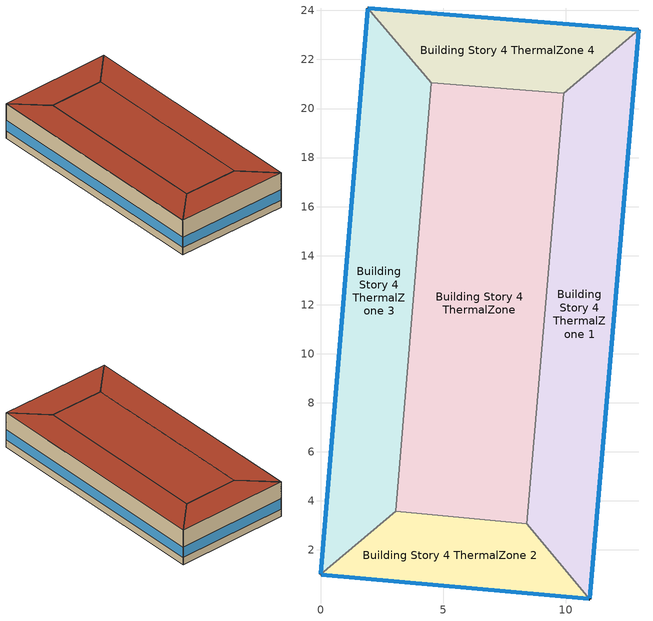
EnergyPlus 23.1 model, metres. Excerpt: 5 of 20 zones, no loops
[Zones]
Building Story 4 ThermalZone
 floor adiabatic (Typical Interior Ceiling): 9.92,20.63 8.4,3.07 3.06,3.57 4.51,21.05 z10.8
 wall adiabatic (Typical Interior Wall): 8.4,3.07 9.92,20.63 4.51,21.05 3.06,3.57 8.4,3.07 z10.8:14.4
 roof outside (Typical IEAD Roof R-31.25): 4.51,21.05 3.06,3.57 8.4,3.07 9.92,20.63 z14.4
Building Story 4 ThermalZone 1
 floor adiabatic (Typical Interior Ceiling): 12.98,23.21 10.97,0 8.4,3.07 9.92,20.63 z10.8
 wall outside (Typical Insulated Steel Framed Exterior Wall R-20.41): 10.97,0 12.98,23.21 z10.8:14.4
 wall adiabatic (Typical Interior Wall): 12.98,23.21 9.92,20.63 8.4,3.07 10.97,0 z10.8:14.4
 window (U 0.48 SHGC 0.40 Dbl Ref-D Clr 6mm/13mm): 10.97,0.03 12.98,23.19 z11.56:12.64
 roof outside (Typical IEAD Roof R-31.25): 9.92,20.63 8.4,3.07 10.97,0 12.98,23.21 z14.4
Building Story 4 ThermalZone 2
 floor adiabatic (Typical Interior Floor): 10.97,0 0,1 3.06,3.57 8.4,3.07 z10.8
 wall outside (Typical Insulated Steel Framed Exterior Wall R-20.41): 0,1 10.97,0 z10.8:14.4
 wall adiabatic (Typical Interior Wall): 10.97,0 8.4,3.07 3.06,3.57 0,1 z10.8:14.4
 window (U 0.48 SHGC 0.40 Dbl Ref-D Clr 6mm/13mm): 0.03,1 10.94,0 z11.56:12.65
 roof outside (Typical IEAD Roof R-31.25): 8.4,3.07 3.06,3.57 0,1 10.97,0 z14.4
Building Story 4 ThermalZone 3
 floor adiabatic (Typical Interior Floor): 0,1 1.93,24.1 4.51,21.05 3.06,3.57 z10.8
 wall outside (Typical Insulated Steel Framed Exterior Wall R-20.41): 1.93,24.1 0,1 z10.8:14.4
 wall adiabatic (Typical Interior Wall): 0,1 3.06,3.57 4.51,21.05 1.93,24.1 z10.8:14.4
 window (U 0.48 SHGC 0.40 Dbl Ref-D Clr 6mm/13mm): 1.92,24.07 0,1.02 z11.56:12.64
 roof outside (Typical IEAD Roof R-31.25): 3.06,3.57 4.51,21.05 1.93,24.1 0,1 z14.4
Building Story 4 ThermalZone 4
 floor adiabatic (Typical Interior Floor): 1.93,24.1 12.98,23.21 9.92,20.63 4.51,21.05 z10.8
 wall outside (Typical Insulated Steel Framed Exterior Wall R-20.41): 12.98,23.21 1.93,24.1 z10.8:14.4
 wall adiabatic (Typical Interior Wall): 1.93,24.1 4.51,21.05 9.92,20.63 12.98,23.21 z10.8:14.4
 window (U 0.48 SHGC 0.40 Dbl Ref-D Clr 6mm/13mm): 12.95,23.21 1.95,24.1 z11.56:12.65
 roof outside (Typical IEAD Roof R-31.25): 4.51,21.05 9.92,20.63 12.98,23.21 1.93,24.1 z14.4
[Building]
bld_34: Terrain=City
[Site:Location]
Laramie General Brees Field_WY_USA: Latitude {deg}=41.3151; Longitude {deg}=-105.58; Time Zone {hr}=-7; Elevation {m}=2215
[Site:GroundTemperature:FCfactorMethod]
8.6, 2.8, -4.1, -8.8, -2.2, 0.3, 6.7, 10.1, 16.5, 20.6, 19.2, 14.7
[Site:WaterMainsTemperature]
Calculation Method=Correlation; Annual Average Outdoor Air Temperature {C}=8.96667; Maximum Difference In Monthly Average Outdoor Air Temperatures {deltaC}=26.2
[SizingPeriod:DesignDay] Day of Month=21; Dry-Bulb Temperature Range Modifier Type=DefaultMultipliers; Humidity Condition Type=Wetbulb; Barometric Pressure {Pa}=98769; Rain Indicator=No; Snow Indicator=No; Daylight Saving Time Indicator=No; Begin Environment Reset Mode=FullResetAtBeginEnvironment
Name | Month | Day Type | Maximum Dry-Bulb Temperature {C} | Daily Dry-Bulb Temperature Range {deltaC} | Wetbulb or DewPoint at Maximum Dry-Bulb {C} | Wind Speed {m/s} | Wind Direction {deg} | Solar Model Indicator | ASHRAE Clear Sky Optical Depth for Beam Irradiance (taub) | ASHRAE Clear Sky Optical Depth for Diffuse Irradiance (taud) | Sky Clearness
Buffalo Niagara Intl Ap Ann Clg .4% Condns DB=>MWB 1 | 7 | SummerDesignDay | 30.3 | 9.3 | 21.8 | 5.7 | 240 | ASHRAETau | 0.462 | 2.001
Buffalo Niagara Intl Ap Ann Clg .4% Condns WB=>MDB 1 | 7 | SummerDesignDay | 27.8 | 9.3 | 23.8 | 5.7 | 240 | ASHRAETau | 0.462 | 2.001
Buffalo Niagara Intl Ap Ann Htg 99.6% Condns DB 1 | 1 | WinterDesignDay | -16.3 | 0 | -16.3 | 5.1 | 270 | ASHRAEClearSky |  |  | 0
[Material] Thermal Absorptance=0.9; Solar Absorptance=0.7
Name | Roughness | Thickness {m} | Conductivity {W/m-K} | Density {kg/m3} | Specific Heat {J/kg-K} | Visible Absorptance
100mm Normalweight concrete floor | MediumRough | 0.1016 | 2.31045 | 2322 | 832.557 | 0.7
25mm Stucco | Smooth | 0.0254 | 0.72 | 1856 | 840 | 0.7
5/8 in. Gypsum Board | MediumSmooth | 0.0159 | 0.16 | 800 | 1090 | 0.7
G01 13mm gypsum board | Smooth | 0.0127 | 0.160031 | 800.001 | 1090.73 | 0.5
Metal Roof Surface | Smooth | 0.0008 | 45.28 | 7824 | 500 | 0.7
Roof Membrane | VeryRough | 0.0095 | 0.16 | 1121.29 | 1460 | 0.7
Std Wood 6inch 1; Std Wood 6inch 2 | MediumSmooth | 0.15 | 0.12 | 540 | 1210 | 0.7
[Material:NoMass] Roughness=Smooth; Thermal Absorptance=0.9; Solar Absorptance=0.7
Name | Thermal Resistance {m2-K/W} | Visible Absorptance
CP02 CARPET PAD | 0.21648 | 0.8
Typical Insulation R-18.23 | 3.21036 | 0.7
Typical Insulation R-30.13 | 5.30668 | 0.7
[WindowMaterial:Gas]
AIR 13MM: Gas Type=Air; Thickness {m}=0.0127
[WindowMaterial:Glazing] Optical Data Type=SpectralAverage; Thickness {m}=0.006; Infrared Transmittance at Normal Incidence=0; Front Side Infrared Hemispherical Emissivity=0.84; Conductivity {W/m-K}=0.9; Dirt Correction Factor for Solar and Visible Transmittance=1; Solar Diffusing=No
Name | Solar Transmittance at Normal Incidence | Front Side Solar Reflectance at Normal Incidence | Back Side Solar Reflectance at Normal Incidence | Visible Transmittance at Normal Incidence | Front Side Visible Reflectance at Normal Incidence | Back Side Visible Reflectance at Normal Incidence | Back Side Infrared Hemispherical Emissivity
CLEAR 6MM | 0.775 | 0.071 | 0.071 | 0.881 | 0.08 | 0.08 | 0.84
REF D CLEAR 6MM | 0.429 | 0.308 | 0.379 | 0.334 | 0.453 | 0.505 | 0.82
[Construction]
InteriorFurnishings 1: Std Wood 6inch 1
InteriorFurnishings 2: Std Wood 6inch 2
Typical IEAD Roof R-31.25: Roof Membrane, Typical Insulation R-30.13, Metal Roof Surface
Typical Insulated Steel Framed Exterior Wall R-20.41: 25mm Stucco, 5/8 in. Gypsum Board, Typical Insulation R-18.23, 5/8 in. Gypsum Board
Typical Interior Ceiling: CP02 CARPET PAD, 100mm Normalweight concrete floor
Typical Interior Floor: 100mm Normalweight concrete floor, CP02 CARPET PAD
Typical Interior Wall: G01 13mm gypsum board, G01 13mm gypsum board
U 0.48 SHGC 0.40 Dbl Ref-D Clr 6mm/13mm: REF D CLEAR 6MM, AIR 13MM, CLEAR 6MM
[Zone] Multiplier=1; Part of Total Floor Area=Yes
Building Story 4 ThermalZone; Building Story 4 ThermalZone 1; Building Story 4 ThermalZone 2; Building Story 4 ThermalZone 3; Building Story 4 ThermalZone 4
[Space] Space Type=Story Top Blended Space Type
Name | Zone
Building Story 4 Space | Building Story 4 ThermalZone
Building Story 4 Space 1 | Building Story 4 ThermalZone 1
Building Story 4 Space 2 | Building Story 4 ThermalZone 2
Building Story 4 Space 3 | Building Story 4 ThermalZone 3
Building Story 4 Space 4 | Building Story 4 ThermalZone 4
[SpaceList]
Story Top Blended Space Type: Building Story 4 Space 3, Building Story 4 Space 4, Building Story 4 Space, Building Story 4 Space 1, Building Story 4 Space 2
[InternalMass]
Name | Construction | Zone or ZoneList | Space or SpaceList | Surface Area {m2}
Building Story 4 Space 3 Office WholeBuilding - Lg Office A  - Story Top Mass; Building Story 4 Space 3 Office WholeBuilding - Lg Office C  - Story Top Mass | InteriorFurnishings 1 | Building Story 4 ThermalZone 3 | Building Story 4 Space 3 | 21.5514
Building Story 4 Space 4 Office WholeBuilding - Lg Office A  - Story Top Mass; Building Story 4 Space 4 Office WholeBuilding - Lg Office C  - Story Top Mass | InteriorFurnishings 1 | Building Story 4 ThermalZone 4 | Building Story 4 Space 4 | 8.71088
Building Story 4 Space Office WholeBuilding - Lg Office A  - Story Top Mass; Building Story 4 Space Office WholeBuilding - Lg Office C  - Story Top Mass | InteriorFurnishings 1 | Building Story 4 ThermalZone | Building Story 4 Space | 35.4026
Building Story 4 Space 1 Office WholeBuilding - Lg Office A  - Story Top Mass; Building Story 4 Space 1 Office WholeBuilding - Lg Office C  - Story Top Mass | InteriorFurnishings 1 | Building Story 4 ThermalZone 1 | Building Story 4 Space 1 | 21.5449
Building Story 4 Space 2 Office WholeBuilding - Lg Office A  - Story Top Mass; Building Story 4 Space 2 Office WholeBuilding - Lg Office C  - Story Top Mass | InteriorFurnishings 1 | Building Story 4 ThermalZone 2 | Building Story 4 Space 2 | 8.6514
Building Story 4 Space 3 Office WholeBuilding - Lg Office A end_a - Story Top Mass; Building Story 4 Space 3 Office WholeBuilding - Lg Office A end_b - Story Top Mass; Building Story 4 Space 3 Office WholeBuilding - Lg Office C end_a - Story Top Mass; Building Story 4 Space 3 Office WholeBuilding - Lg Office C end_b - Story Top Mass | InteriorFurnishings 1 | Building Story 4 ThermalZone 3 | Building Story 4 Space 3 | 9.39885
Building Story 4 Space 4 Office WholeBuilding - Lg Office A end_a - Story Top Mass; Building Story 4 Space 4 Office WholeBuilding - Lg Office A end_b - Story Top Mass; Building Story 4 Space 4 Office WholeBuilding - Lg Office C end_a - Story Top Mass; Building Story 4 Space 4 Office WholeBuilding - Lg Office C end_b - Story Top Mass | InteriorFurnishings 1 | Building Story 4 ThermalZone 4 | Building Story 4 Space 4 | 3.79893
Building Story 4 Space Office WholeBuilding - Lg Office A end_a - Story Top Mass; Building Story 4 Space Office WholeBuilding - Lg Office A end_b - Story Top Mass; Building Story 4 Space Office WholeBuilding - Lg Office C end_a - Story Top Mass; Building Story 4 Space Office WholeBuilding - Lg Office C end_b - Story Top Mass | InteriorFurnishings 1 | Building Story 4 ThermalZone | Building Story 4 Space | 15.4396
Building Story 4 Space 1 Office WholeBuilding - Lg Office A end_a - Story Top Mass; Building Story 4 Space 1 Office WholeBuilding - Lg Office A end_b - Story Top Mass; Building Story 4 Space 1 Office WholeBuilding - Lg Office C end_a - Story Top Mass; Building Story 4 Space 1 Office WholeBuilding - Lg Office C end_b - Story Top Mass | InteriorFurnishings 1 | Building Story 4 ThermalZone 1 | Building Story 4 Space 1 | 9.39604
Building Story 4 Space 2 Office WholeBuilding - Lg Office A end_a - Story Top Mass; Building Story 4 Space 2 Office WholeBuilding - Lg Office A end_b - Story Top Mass; Building Story 4 Space 2 Office WholeBuilding - Lg Office C end_a - Story Top Mass; Building Story 4 Space 2 Office WholeBuilding - Lg Office C end_b - Story Top Mass | InteriorFurnishings 1 | Building Story 4 ThermalZone 2 | Building Story 4 Space 2 | 3.773
Building Story 4 Space 3 Office WholeBuilding - Lg Office B  - Story Top Mass | InteriorFurnishings 1 | Building Story 4 ThermalZone 3 | Building Story 4 Space 3 | 18.577
Building Story 4 Space 4 Office WholeBuilding - Lg Office B  - Story Top Mass | InteriorFurnishings 1 | Building Story 4 ThermalZone 4 | Building Story 4 Space 4 | 7.50866
Building Story 4 Space Office WholeBuilding - Lg Office B  - Story Top Mass | InteriorFurnishings 1 | Building Story 4 ThermalZone | Building Story 4 Space | 30.5166
Building Story 4 Space 1 Office WholeBuilding - Lg Office B  - Story Top Mass | InteriorFurnishings 1 | Building Story 4 ThermalZone 1 | Building Story 4 Space 1 | 18.5714
Building Story 4 Space 2 Office WholeBuilding - Lg Office B  - Story Top Mass | InteriorFurnishings 1 | Building Story 4 ThermalZone 2 | Building Story 4 Space 2 | 7.45739
Building Story 4 Space 3 Office WholeBuilding - Lg Office B end_a - Story Top Mass; Building Story 4 Space 3 Office WholeBuilding - Lg Office B end_b - Story Top Mass | InteriorFurnishings 1 | Building Story 4 ThermalZone 3 | Building Story 4 Space 3 | 8.10168
Building Story 4 Space 4 Office WholeBuilding - Lg Office B end_a - Story Top Mass; Building Story 4 Space 4 Office WholeBuilding - Lg Office B end_b - Story Top Mass | InteriorFurnishings 1 | Building Story 4 ThermalZone 4 | Building Story 4 Space 4 | 3.27463
Building Story 4 Space Office WholeBuilding - Lg Office B end_a - Story Top Mass; Building Story 4 Space Office WholeBuilding - Lg Office B end_b - Story Top Mass | InteriorFurnishings 1 | Building Story 4 ThermalZone | Building Story 4 Space | 13.3087
Building Story 4 Space 1 Office WholeBuilding - Lg Office B end_a - Story Top Mass; Building Story 4 Space 1 Office WholeBuilding - Lg Office B end_b - Story Top Mass | InteriorFurnishings 1 | Building Story 4 ThermalZone 1 | Building Story 4 Space 1 | 8.09926
Building Story 4 Space 2 Office WholeBuilding - Lg Office B end_a - Story Top Mass; Building Story 4 Space 2 Office WholeBuilding - Lg Office B end_b - Story Top Mass | InteriorFurnishings 1 | Building Story 4 ThermalZone 2 | Building Story 4 Space 2 | 3.25227
Building Story 4 Space Mass | InteriorFurnishings 2 | Building Story 4 ThermalZone | Building Story 4 Space | 189.698
Building Story 4 Space 1 Mass | InteriorFurnishings 2 | Building Story 4 ThermalZone 1 | Building Story 4 Space 1 | 115.444
Building Story 4 Space 2 Mass | InteriorFurnishings 2 | Building Story 4 ThermalZone 2 | Building Story 4 Space 2 | 46.3567
Building Story 4 Space 3 Mass | InteriorFurnishings 2 | Building Story 4 ThermalZone 3 | Building Story 4 Space 3 | 115.479
Building Story 4 Space 4 Mass | InteriorFurnishings 2 | Building Story 4 ThermalZone 4 | Building Story 4 Space 4 | 46.6754
[Lights]
Office WholeBuilding - Lg Office Lights 2: Zone or ZoneList or Space or SpaceList=Story Top Blended Space Type; Schedule=OfficeLarge BLDG_LIGHT_SCH_2013; Design Level Calculation Method=Watts/Area; Watts per Zone Floor Area {W/m2}=8.82641; Return Air Fraction=0; Fraction Radiant=0.7; Fraction Visible=0.2; Fraction Replaceable=1
[People]
Office WholeBuilding - Lg Office People 2: Zone or ZoneList or Space or SpaceList=Story Top Blended Space Type; Number of People Schedule=OfficeLarge BLDG_OCC_SCH; Number of People Calculation Method=People/Area; People per Floor Area {person/m2}=0.0538196; Fraction Radiant=0.3; Activity Level Schedule=OfficeLarge ACTIVITY_SCH; Enable ASHRAE 55 Comfort Warnings=Yes; Mean Radiant Temperature Calculation Type=ZoneAveraged; Work Efficiency Schedule=Work Efficiency Schedule; Clothing Insulation Schedule=Clothing Schedule; Air Velocity Schedule=Air Velocity Schedule; Thermal Comfort Model 1 Type=Fanger
[ElectricEquipment]
Office WholeBuilding - Lg Office Elec Equip 2: Zone or ZoneList or Space or SpaceList=Story Top Blended Space Type; Schedule=OfficeLarge BLDG_EQUIP_SCH; Design Level Calculation Method=Watts/Area; Watts per Zone Floor Area {W/m2}=8.07007; Fraction Latent=0; Fraction Radiant=0.5; Fraction Lost=0
[ZoneInfiltration:DesignFlowRate] Zone or ZoneList or Space or SpaceList=Story Top Blended Space Type; Schedule=Always On Discrete; Design Flow Rate Calculation Method=Flow/ExteriorArea; Constant Term Coefficient=0; Temperature Term Coefficient=0; Velocity Term Coefficient=0.224; Velocity Squared Term Coefficient=0
Name | Flow Rate per Exterior Surface Area {m3/s-m2}
Office WholeBuilding - Lg Office A  - Story Top Infiltration; Office WholeBuilding - Lg Office C  - Story Top Infiltration | 3.98911e-05
Office WholeBuilding - Lg Office A end_a - Story Top Infiltration; Office WholeBuilding - Lg Office A end_b - Story Top Infiltration; Office WholeBuilding - Lg Office C end_a - Story Top Infiltration; Office WholeBuilding - Lg Office C end_b - Story Top Infiltration | 3.47942e-05
Office WholeBuilding - Lg Office B end_a - Story Top Infiltration; Office WholeBuilding - Lg Office B end_b - Story Top Infiltration | 1.4996e-05
[Daylighting:Controls] Lighting Control Type=Stepped; Minimum Input Power Fraction for Continuous or ContinuousOff Dimming Control=0.3; Minimum Light Output Fraction for Continuous or ContinuousOff Dimming Control=0.2; Number of Stepped Control Steps=3; Probability Lighting will be Reset When Needed in Manual Stepped Control=1; Glare Calculation Azimuth Angle of View Direction Clockwise from Zone y-Axis {deg}=-0; Maximum Allowable Discomfort Glare Index=22; Illuminance Setpoint at Reference Point 1 {lux}=377
Name | Zone or Space | Glare Calculation Daylighting Reference Point | Daylighting Reference Point 1 | Fraction of Lights Controlled by Reference Point 1 | Daylighting Reference Point 2 | Fraction of Lights Controlled by Reference Point 2 | Illuminance Setpoint at Reference Point 2 {lux}
Building Story 4 ThermalZone 1 DaylightingControls | Building Story 4 ThermalZone 1 | Building Story 4 Space 1 Daylt Sensor 1 | Building Story 4 Space 1 Daylt Sensor 1 | 0.466 | Building Story 4 Space 1 Daylt Sensor 2 | 0.101 | 377
Building Story 4 ThermalZone 3 DaylightingControls | Building Story 4 ThermalZone 3 | Building Story 4 Space 3 Daylt Sensor 1 | Building Story 4 Space 3 Daylt Sensor 1 | 0.464 | Building Story 4 Space 3 Daylt Sensor 2 | 0.102 | 377
Building Story 4 ThermalZone 4 DaylightingControls | Building Story 4 ThermalZone 4 | Building Story 4 Space 4 Daylt Sensor 1 | Building Story 4 Space 4 Daylt Sensor 1 | 0.497
[AvailabilityManager:NightCycle] Applicability Schedule=Always On Discrete; Control Type=CycleOnAny; Thermostat Tolerance {deltaC}=1.9999; Cycling Run Time Control Type=Thermostat; Cycling Run Time {s}=1800
Name | Fan Schedule
Availability Manager Night Cycle 1 | 5 Zone PVAV Occ Sch
Availability Manager Night Cycle 2 | 5 Zone PVAV 1 Occ Sch
Availability Manager Night Cycle 3 | 5 Zone PVAV 2 Occ Sch
Availability Manager Night Cycle 4 | 5 Zone PVAV 3 Occ Sch
[AvailabilityManager:Scheduled] Schedule=Always On Discrete
5 Zone PVAV OA System Availability Manager; 5 Zone PVAV 1 OA System Availability Manager; 5 Zone PVAV 2 OA System Availability Manager; 5 Zone PVAV 3 OA System Availability Manager
[Exterior:Lights] Control Option=AstronomicalClock
Name | Schedule | Design Level {W}
Building Facades | Schedule Ruleset 1 | 321.973
Main Entries | Schedule Ruleset 2 | 240
Other Doors | Schedule Ruleset 2 | 50.2024
Parking Areas and Drives | Schedule Ruleset 2 | 1056.17
[EnergyManagementSystem:Sensor]
Name | Output:Variable or Output:Meter Index Key | Output:Variable or Output:Meter
Ele_Sen | Whole Building | Facility Total Purchased Electricity Energy
Fut_Sen | NYSTc 2030 Future Hourly Emissions Sch | Schedule Value
His_Sen | New York 2019 Historical Hourly Emissions Sch | Schedule Value
Mains_Water_Temp_Sen | Environment | Site Mains Water Temperature
[EnergyManagementSystem:Actuator]
Mains_Water_Temp_Act: Actuated Component Unique=Mains Water Temperature; Actuated Component Type=Schedule:Constant; Actuated Component Control Type=Schedule Value
[EnergyManagementSystem:Program]
Emissions_Calc_Prgm: SET fut_hr_val = Fut_Sen; SET his_hr_val = His_Sen; SET fut_yr_val = 92; SET his_yr_val = 583; SET elec = Ele_Sen; SET conv = 1000000 * 60 * 60; SET conv_kg_mt = 0.001; SET fut_hr = (fut_hr_val * elec / conv) * conv_kg_mt; SET his_hr = (his_hr_val * elec / conv) * conv_kg_mt; SET fut_yr = (fut_yr_val * elec / conv) * conv_kg_mt; SET his_yr = (his_yr_val * elec / conv) * conv_kg_mt; SET fut_hr_intensity = fut_hr * 1000 / 11057.906220546693; SET his_hr_intensity = his_hr * 1000 / 11057.906220546693; SET fut_yr_intensity = fut_yr * 1000 / 11057.906220546693; SET his_yr_intensity = his_yr * 1000 / 11057.906220546693
Mains_Water_Prg: SET Mains_Water_Temp_Act = Mains_Water_Temp_Sen
[EnergyManagementSystem:ProgramCallingManager]
Emissions Calc Prgm: EndOfSystemTimestepBeforeHVACReporting; Emissions_Calc_Prgm
Mains_Water_Prg_Mgr: BeginTimestepBeforePredictor; Mains_Water_Prg
[EnergyManagementSystem:OutputVariable] Type of Data in Variable=Summed; Update Frequency=SystemTimestep; EMS Program or Subroutine=Emissions_Calc_Prgm
Name | EMS Variable | Units
Future_Annual_Electricity_Emissions | fut_yr | mt
Future_Annual_Electricity_Emissions_Intensity | fut_yr_intensity | kg/ft2
Future_Hourly_Electricity_Emissions | fut_hr | mt
Future_Hourly_Electricity_Emissions_Intensity | fut_hr_intensity | kg/ft2
Historical_Annual_Electricity_Emissions | his_yr | mt
Historical_Annual_Electricity_Emissions_Intensity | his_yr_intensity | kg/ft2
Historical_Hourly_Electricity_Emissions | his_hr | mt
Historical_Hourly_Electricity_Emissions_Intensity | his_hr_intensity | kg/ft2
[Schedule:Day:Interval]
OfficeLarge BLDG_LIGHT_SCH_2013 Default: No, 05:00, 0.05, 18:00, 0.0452801, 24:00, 0.05
OfficeLarge BLDG_LIGHT_SCH_2013 Wkdy Day: No, 05:00, 0.05, 06:00, 0.1, 07:00, 0.0905601, 08:00, 0.27168, 17:00, 0.815041, 18:00, 0.452801, 20:00, 0.27168, 22:00, 0.18112, 23:00, 0.0905601, 24:00, 0.0452801
OfficeLarge BLDG_LIGHT_SCH_2013 Sat Day: No, 06:00, 0.05, 08:00, 0.0905601, 12:00, 0.27168, 17:00, 0.13584, 19:00, 0.0452801, 24:00, 0.05
OfficeLarge BLDG_LIGHT_SCH_2013 Summer Design Day; Clothing Schedule Default Winter Clothes; 5 Zone PVAV Occ Sch Summer Design Day; 5 Zone PVAV Occ Sch Winter Design Day; 5 Zone PVAV 1 Occ Sch Summer Design Day; 5 Zone PVAV 1 Occ Sch Winter Design Day; OfficeLarge BLDG_EQUIP_SCH Summer Design Day; 5 Zone PVAV 2 Occ Sch Summer Design Day; 5 Zone PVAV 2 Occ Sch Winter Design Day; 5 Zone PVAV 3 Occ Sch Summer Design Day; 5 Zone PVAV 3 Occ Sch Winter Design Day: No, 24:00, 1
OfficeLarge BLDG_LIGHT_SCH_2013 Winter Design Day; Work Efficiency Schedule Default; 5 Zone PVAV Occ Sch Sunday; 5 Zone PVAV 1 Occ Sch Sunday; OfficeLarge BLDG_OCC_SCH Winter Design Day; OfficeLarge BLDG_EQUIP_SCH Winter Design Day; 5 Zone PVAV 2 Occ Sch Sunday; 5 Zone PVAV 3 Occ Sch Sunday: No, 24:00, 0
Air Velocity Schedule Default: No, 24:00, 0.2
5 Zone PVAV Occ Sch Default; 5 Zone PVAV Occ Sch Tuesday; 5 Zone PVAV Occ Sch Wednesday; 5 Zone PVAV Occ Sch Thursday; 5 Zone PVAV Occ Sch Friday; 5 Zone PVAV Occ Sch Friday 2; 5 Zone PVAV Occ Sch Monday 2; 5 Zone PVAV Occ Sch Tuesday 2; 5 Zone PVAV Occ Sch Wednesday 2; 5 Zone PVAV Occ Sch Thursday 2; 5 Zone PVAV 1 Occ Sch Default: No, 08:00, 0, 21:00, 1, 24:00, 0
5 Zone PVAV Occ Sch Monday 1; 5 Zone PVAV Occ Sch Tuesday 1; 5 Zone PVAV Occ Sch Wednesday 1; 5 Zone PVAV Occ Sch Thursday 1; 5 Zone PVAV Occ Sch Friday 1: No, 08:00, 0, 19:00, 1, 24:00, 0
OfficeLarge BLDG_OCC_SCH Default: No, 06:00, 0, 18:00, 0.05, 24:00, 0
OfficeLarge BLDG_OCC_SCH Wkdy Day: No, 06:00, 0, 07:00, 0.1, 08:00, 0.2, 12:00, 0.95, 13:00, 0.5, 17:00, 0.95, 18:00, 0.3, 22:00, 0.1, 24:00, 0.05
OfficeLarge BLDG_OCC_SCH Sat Day: No, 06:00, 0, 08:00, 0.1, 12:00, 0.3, 17:00, 0.1, 19:00, 0.05, 24:00, 0
OfficeLarge BLDG_OCC_SCH Summer Design Day: No, 06:00, 0, 22:00, 1, 24:00, 0.05
OfficeLarge ACTIVITY_SCH Default; OfficeLarge ACTIVITY_SCH Summer Design Day; OfficeLarge ACTIVITY_SCH Winter Design Day: No, 24:00, 120
OfficeLarge BLDG_EQUIP_SCH Default: No, 24:00, 0.3
OfficeLarge BLDG_EQUIP_SCH Wkdy Day: No, 08:00, 0.4, 12:00, 0.9, 13:00, 0.8, 17:00, 0.9, 18:00, 0.5, 24:00, 0.4
OfficeLarge BLDG_EQUIP_SCH Sat Day: No, 06:00, 0.3, 08:00, 0.4, 12:00, 0.5, 17:00, 0.35, 24:00, 0.3
5 Zone PVAV 2 Occ Sch Default: No, 08:00, 0, 18:00, 1, 24:00, 0
5 Zone PVAV 3 Occ Sch Default: No, 07:00, 0, 18:00, 1, 24:00, 0
5 Zone PVAV 3 Occ Sch Saturday: No, 08:00, 0, 12:00, 1, 24:00, 0
Schedule Day 103: No, 06:00, 0, 24:00, 1
Schedule Day 104: No, 06:00, 0.7, 24:00, 1
[Schedule:Week:Daily]
OfficeLarge BLDG_LIGHT_SCH_2013 Week Rule - Jan1-Dec31: OfficeLarge BLDG_LIGHT_SCH_2013 Default, OfficeLarge BLDG_LIGHT_SCH_2013 Wkdy Day, OfficeLarge BLDG_LIGHT_SCH_2013 Wkdy Day, OfficeLarge BLDG_LIGHT_SCH_2013 Wkdy Day, OfficeLarge BLDG_LIGHT_SCH_2013 Wkdy Day, OfficeLarge BLDG_LIGHT_SCH_2013 Wkdy Day, OfficeLarge BLDG_LIGHT_SCH_2013 Sat Day, OfficeLarge BLDG_LIGHT_SCH_2013 Default, OfficeLarge BLDG_LIGHT_SCH_2013 Summer Design Day, OfficeLarge BLDG_LIGHT_SCH_2013 Winter Design Day, OfficeLarge BLDG_LIGHT_SCH_2013 Default, OfficeLarge BLDG_LIGHT_SCH_2013 Default
Work Efficiency Schedule Week Rule - Jan1-Dec31: Work Efficiency Schedule Default, Work Efficiency Schedule Default, Work Efficiency Schedule Default, Work Efficiency Schedule Default, Work Efficiency Schedule Default, Work Efficiency Schedule Default, Work Efficiency Schedule Default, Work Efficiency Schedule Default, Work Efficiency Schedule Default, Work Efficiency Schedule Default, Work Efficiency Schedule Default, Work Efficiency Schedule Default
Clothing Schedule Week Rule - Jan1-Dec31: Clothing Schedule Default Winter Clothes, Clothing Schedule Default Winter Clothes, Clothing Schedule Default Winter Clothes, Clothing Schedule Default Winter Clothes, Clothing Schedule Default Winter Clothes, Clothing Schedule Default Winter Clothes, Clothing Schedule Default Winter Clothes, Clothing Schedule Default Winter Clothes, Clothing Schedule Default Winter Clothes, Clothing Schedule Default Winter Clothes, Clothing Schedule Default Winter Clothes, Clothing Schedule Default Winter Clothes
Air Velocity Schedule Week Rule - Jan1-Dec31: Air Velocity Schedule Default, Air Velocity Schedule Default, Air Velocity Schedule Default, Air Velocity Schedule Default, Air Velocity Schedule Default, Air Velocity Schedule Default, Air Velocity Schedule Default, Air Velocity Schedule Default, Air Velocity Schedule Default, Air Velocity Schedule Default, Air Velocity Schedule Default, Air Velocity Schedule Default
5 Zone PVAV Occ Sch Week Rule - Jan1-Jul1: 5 Zone PVAV Occ Sch Sunday, 5 Zone PVAV Occ Sch Default, 5 Zone PVAV Occ Sch Tuesday, 5 Zone PVAV Occ Sch Wednesday, 5 Zone PVAV Occ Sch Thursday, 5 Zone PVAV Occ Sch Friday, 5 Zone PVAV Occ Sch Sunday, 5 Zone PVAV Occ Sch Default, 5 Zone PVAV Occ Sch Summer Design Day, 5 Zone PVAV Occ Sch Winter Design Day, 5 Zone PVAV Occ Sch Default, 5 Zone PVAV Occ Sch Default
5 Zone PVAV Occ Sch Week Rule - Jul2-Aug26: 5 Zone PVAV Occ Sch Sunday, 5 Zone PVAV Occ Sch Monday 1, 5 Zone PVAV Occ Sch Tuesday 1, 5 Zone PVAV Occ Sch Wednesday 1, 5 Zone PVAV Occ Sch Thursday 1, 5 Zone PVAV Occ Sch Friday 1, 5 Zone PVAV Occ Sch Sunday, 5 Zone PVAV Occ Sch Default, 5 Zone PVAV Occ Sch Summer Design Day, 5 Zone PVAV Occ Sch Winter Design Day, 5 Zone PVAV Occ Sch Default, 5 Zone PVAV Occ Sch Default
5 Zone PVAV Occ Sch Week Rule - Aug27-Sep2: 5 Zone PVAV Occ Sch Sunday, 5 Zone PVAV Occ Sch Monday 1, 5 Zone PVAV Occ Sch Tuesday 1, 5 Zone PVAV Occ Sch Wednesday 1, 5 Zone PVAV Occ Sch Thursday 1, 5 Zone PVAV Occ Sch Friday 2, 5 Zone PVAV Occ Sch Sunday, 5 Zone PVAV Occ Sch Default, 5 Zone PVAV Occ Sch Summer Design Day, 5 Zone PVAV Occ Sch Winter Design Day, 5 Zone PVAV Occ Sch Default, 5 Zone PVAV Occ Sch Default
5 Zone PVAV Occ Sch Week Rule - Sep3-Dec31: 5 Zone PVAV Occ Sch Sunday, 5 Zone PVAV Occ Sch Monday 2, 5 Zone PVAV Occ Sch Tuesday 2, 5 Zone PVAV Occ Sch Wednesday 2, 5 Zone PVAV Occ Sch Thursday 2, 5 Zone PVAV Occ Sch Friday 2, 5 Zone PVAV Occ Sch Sunday, 5 Zone PVAV Occ Sch Default, 5 Zone PVAV Occ Sch Summer Design Day, 5 Zone PVAV Occ Sch Winter Design Day, 5 Zone PVAV Occ Sch Default, 5 Zone PVAV Occ Sch Default
5 Zone PVAV 1 Occ Sch Week Rule - Jan1-Dec31: 5 Zone PVAV 1 Occ Sch Sunday, 5 Zone PVAV 1 Occ Sch Default, 5 Zone PVAV 1 Occ Sch Default, 5 Zone PVAV 1 Occ Sch Default, 5 Zone PVAV 1 Occ Sch Default, 5 Zone PVAV 1 Occ Sch Default, 5 Zone PVAV 1 Occ Sch Sunday, 5 Zone PVAV 1 Occ Sch Default, 5 Zone PVAV 1 Occ Sch Summer Design Day, 5 Zone PVAV 1 Occ Sch Winter Design Day, 5 Zone PVAV 1 Occ Sch Default, 5 Zone PVAV 1 Occ Sch Default
OfficeLarge BLDG_OCC_SCH Week Rule - Jan1-Dec31: OfficeLarge BLDG_OCC_SCH Default, OfficeLarge BLDG_OCC_SCH Wkdy Day, OfficeLarge BLDG_OCC_SCH Wkdy Day, OfficeLarge BLDG_OCC_SCH Wkdy Day, OfficeLarge BLDG_OCC_SCH Wkdy Day, OfficeLarge BLDG_OCC_SCH Wkdy Day, OfficeLarge BLDG_OCC_SCH Sat Day, OfficeLarge BLDG_OCC_SCH Default, OfficeLarge BLDG_OCC_SCH Summer Design Day, OfficeLarge BLDG_OCC_SCH Winter Design Day, OfficeLarge BLDG_OCC_SCH Default, OfficeLarge BLDG_OCC_SCH Default
OfficeLarge ACTIVITY_SCH Week Rule - Jan1-Dec31: OfficeLarge ACTIVITY_SCH Default, OfficeLarge ACTIVITY_SCH Default, OfficeLarge ACTIVITY_SCH Default, OfficeLarge ACTIVITY_SCH Default, OfficeLarge ACTIVITY_SCH Default, OfficeLarge ACTIVITY_SCH Default, OfficeLarge ACTIVITY_SCH Default, OfficeLarge ACTIVITY_SCH Default, OfficeLarge ACTIVITY_SCH Summer Design Day, OfficeLarge ACTIVITY_SCH Winter Design Day, OfficeLarge ACTIVITY_SCH Default, OfficeLarge ACTIVITY_SCH Default
OfficeLarge BLDG_EQUIP_SCH Week Rule - Jan1-Dec31: OfficeLarge BLDG_EQUIP_SCH Default, OfficeLarge BLDG_EQUIP_SCH Wkdy Day, OfficeLarge BLDG_EQUIP_SCH Wkdy Day, OfficeLarge BLDG_EQUIP_SCH Wkdy Day, OfficeLarge BLDG_EQUIP_SCH Wkdy Day, OfficeLarge BLDG_EQUIP_SCH Wkdy Day, OfficeLarge BLDG_EQUIP_SCH Sat Day, OfficeLarge BLDG_EQUIP_SCH Default, OfficeLarge BLDG_EQUIP_SCH Summer Design Day, OfficeLarge BLDG_EQUIP_SCH Winter Design Day, OfficeLarge BLDG_EQUIP_SCH Default, OfficeLarge BLDG_EQUIP_SCH Default
5 Zone PVAV 2 Occ Sch Week Rule - Jan1-Dec31: 5 Zone PVAV 2 Occ Sch Sunday, 5 Zone PVAV 2 Occ Sch Default, 5 Zone PVAV 2 Occ Sch Default, 5 Zone PVAV 2 Occ Sch Default, 5 Zone PVAV 2 Occ Sch Default, 5 Zone PVAV 2 Occ Sch Default, 5 Zone PVAV 2 Occ Sch Sunday, 5 Zone PVAV 2 Occ Sch Default, 5 Zone PVAV 2 Occ Sch Summer Design Day, 5 Zone PVAV 2 Occ Sch Winter Design Day, 5 Zone PVAV 2 Occ Sch Default, 5 Zone PVAV 2 Occ Sch Default
5 Zone PVAV 3 Occ Sch Week Rule - Jan1-Dec31: 5 Zone PVAV 3 Occ Sch Sunday, 5 Zone PVAV 3 Occ Sch Default, 5 Zone PVAV 3 Occ Sch Default, 5 Zone PVAV 3 Occ Sch Default, 5 Zone PVAV 3 Occ Sch Default, 5 Zone PVAV 3 Occ Sch Default, 5 Zone PVAV 3 Occ Sch Saturday, 5 Zone PVAV 3 Occ Sch Default, 5 Zone PVAV 3 Occ Sch Summer Design Day, 5 Zone PVAV 3 Occ Sch Winter Design Day, 5 Zone PVAV 3 Occ Sch Default, 5 Zone PVAV 3 Occ Sch Default
Schedule Ruleset 1 Week Rule - Jan1-Dec31: Schedule Day 103, Schedule Day 103, Schedule Day 103, Schedule Day 103, Schedule Day 103, Schedule Day 103, Schedule Day 103, Schedule Day 103, Schedule Day 103, Schedule Day 103, Schedule Day 103, Schedule Day 103
Schedule Ruleset 2 Week Rule - Jan1-Dec31: Schedule Day 104, Schedule Day 104, Schedule Day 104, Schedule Day 104, Schedule Day 104, Schedule Day 104, Schedule Day 104, Schedule Day 104, Schedule Day 104, Schedule Day 104, Schedule Day 104, Schedule Day 104
[Schedule:Year]
OfficeLarge BLDG_LIGHT_SCH_2013: OfficeLarge BLDG_LIGHT_SCH_2013 Week Rule - Jan1-Dec31, 1, 1, 12, 31
Work Efficiency Schedule: Work Efficiency Schedule Week Rule - Jan1-Dec31, 1, 1, 12, 31
Clothing Schedule: Clothing Schedule Week Rule - Jan1-Dec31, 1, 1, 12, 31
Air Velocity Schedule: Air Velocity Schedule Week Rule - Jan1-Dec31, 1, 1, 12, 31
5 Zone PVAV Occ Sch: 5 Zone PVAV Occ Sch Week Rule - Jan1-Jul1, 1, 1, 7, 1, 5 Zone PVAV Occ Sch Week Rule - Jul2-Aug26, 7, 2, 8, 26, 5 Zone PVAV Occ Sch Week Rule - Aug27-Sep2, 8, 27, 9, 2, 5 Zone PVAV Occ Sch Week Rule - Sep3-Dec31, 9, 3, 12, 31
5 Zone PVAV 1 Occ Sch: 5 Zone PVAV 1 Occ Sch Week Rule - Jan1-Dec31, 1, 1, 12, 31
OfficeLarge BLDG_OCC_SCH: OfficeLarge BLDG_OCC_SCH Week Rule - Jan1-Dec31, 1, 1, 12, 31
OfficeLarge ACTIVITY_SCH: OfficeLarge ACTIVITY_SCH Week Rule - Jan1-Dec31, 1, 1, 12, 31
OfficeLarge BLDG_EQUIP_SCH: OfficeLarge BLDG_EQUIP_SCH Week Rule - Jan1-Dec31, 1, 1, 12, 31
5 Zone PVAV 2 Occ Sch: 5 Zone PVAV 2 Occ Sch Week Rule - Jan1-Dec31, 1, 1, 12, 31
5 Zone PVAV 3 Occ Sch: 5 Zone PVAV 3 Occ Sch Week Rule - Jan1-Dec31, 1, 1, 12, 31
Schedule Ruleset 1: Schedule Ruleset 1 Week Rule - Jan1-Dec31, 1, 1, 12, 31
Schedule Ruleset 2: Schedule Ruleset 2 Week Rule - Jan1-Dec31, 1, 1, 12, 31
[Schedule:Constant]
Always On Discrete: OnOff, 1
Mains Water Temperature: Temperature, 10
[Schedule:File] File=future_hourly_co2e_2030.csv; Rows to Skip at Top=1; Number of Hours of Data=8760; Column Separator=Comma; Interpolate to Timestep=No; Minutes per Item=60; Adjust Schedule for Daylight Savings=Yes
Name | Column Number
New York 2019 Historical Hourly Emissions Sch | 9
NYSTc 2030 Future Hourly Emissions Sch | 10
